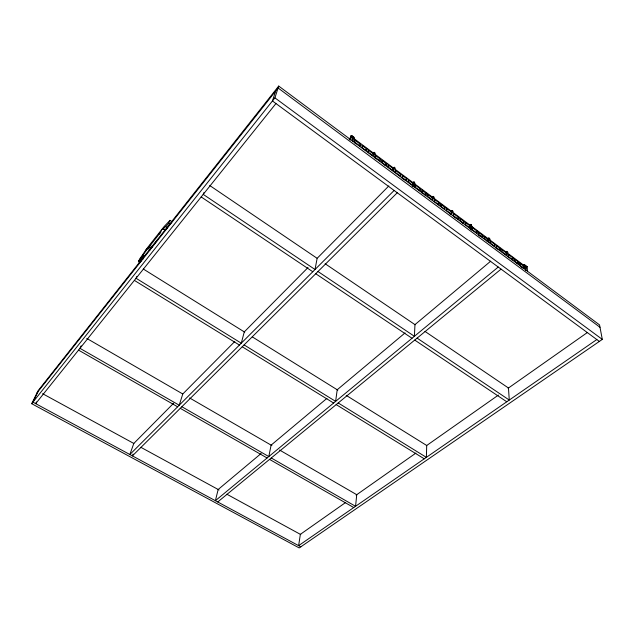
<?xml version="1.0" encoding="UTF-8"?>
<svg xmlns="http://www.w3.org/2000/svg" width="634" height="634" viewBox="0 0 634 634"><rect width="100%" height="100%" fill="white"/><g stroke="black" fill="none" stroke-linecap="round" stroke-linejoin="round"><path stroke-width="0.95" d="M450.211 214.173L451.947 212.366L446.217 208.309M465.443 224.008L465.792 224.856L470.198 228.137L470.523 227.788M421.784 191.516A1.474 0.618 46.3 0 0 422.331 191.175A1.474 0.618 46.3 0 0 421.705 190.01L426.357 193.497A1.466 0.618 46.5 0 0 425.66 193.647A1.466 0.618 46.5 0 0 426.143 194.765L425.802 195.074L422.078 192.308L421.753 191.46M445.147 207.508L440.567 204.093M459.888 219.871L460.236 220.719L463.819 223.382L464.143 223.041A1.442 0.594 47.7 0 1 463.613 221.932A1.442 0.594 47.7 0 1 464.231 221.718L459.753 218.397A1.442 0.594 47.5 0 1 460.411 219.546A1.442 0.594 47.5 0 1 459.919 219.927M439.497 203.086L439.489 203.292A1.458 0.61 46.9 0 0 438.815 203.459A1.458 0.61 46.9 0 0 439.314 204.576L438.982 204.893L434.433 201.509L434.108 200.661A1.466 0.61 46.7 0 0 434.662 200.36A1.466 0.61 46.7 0 0 434.028 199.203L439.497 203.086L437.769 204.711M434.068 198.331C434.758 196.825 432.515 195.288 431.881 197.491M432.951 198.418L427.443 194.313M432.974 197.515L433.022 196.405M408.05 181.292A1.482 0.626 45.8 0 0 408.621 180.959A1.482 0.626 45.8 0 0 408.003 179.794L413.598 183.995A1.474 0.626 46 0 0 412.885 184.129A1.474 0.626 46 0 0 413.36 185.247L413.003 185.548L408.344 182.077L408.027 181.237M446.328 209.767L446.669 210.615L451.479 214.197L451.82 213.856A1.45 0.602 47.3 0 1 451.289 212.755A1.45 0.602 47.3 0 1 451.931 212.548M440.67 205.551L441.002 206.399L444.656 209.117L445.005 208.784A1.45 0.602 47.1 0 1 444.482 207.675A1.45 0.602 47.1 0 1 445.131 207.477M400.775 175.832L400.363 176.133L395.307 172.369L394.998 171.529M413.439 186.753C412.599 178.431 416.395 182.814 414.549 187.577M427.522 195.755L427.847 196.595L432.428 200.003L432.792 199.678A1.466 0.61 46.7 0 1 432.269 198.577A1.466 0.61 46.7 0 1 432.943 198.394M402.178 176.918A1.49 0.634 45.6 0 0 402.756 176.585A1.49 0.634 45.6 0 0 402.138 175.428L406.893 178.772L405.744 180.104M386.399 165.125L385.971 165.419L382.104 162.542L381.803 161.702M401.005 174.604L394.99 170.11A1.49 0.634 45.4 0 1 395.616 171.259A1.49 0.634 45.4 0 1 395.022 171.584M414.739 186.23L415.056 187.078L420.025 190.771L420.405 190.454A1.474 0.618 46.3 0 1 419.89 189.352A1.474 0.618 46.3 0 1 420.588 189.178L414.699 184.597M387.826 166.219A1.498 0.642 45.1 0 0 388.428 165.902A1.498 0.642 45.1 0 0 387.818 164.745L393.88 169.072L392.739 170.419M386.669 163.905L381.827 160.299M402.146 176.854L402.463 177.694L406.251 180.524L406.656 180.214A1.482 0.626 45.8 0 1 406.148 179.113A1.482 0.626 45.8 0 1 406.869 178.947M380.685 159.443L374.892 155.124M360.35 145.717L359.89 145.994L354.628 142.071L354.343 141.239A1.53 0.658 44 0 0 355.032 141.017A1.53 0.658 44 0 0 354.43 139.852L360.675 144.528A1.522 0.658 44.2 0 0 359.866 144.615A1.522 0.658 44.2 0 0 360.31 145.725M375.027 154.284C375.907 152.707 373.363 151.249 372.887 153.602M373.87 153.42L374.092 152.319M387.794 166.163L388.103 167.004L393.199 170.8L393.611 170.498A1.49 0.634 45.4 0 1 393.112 169.397A1.49 0.634 45.4 0 1 393.857 169.246M367.934 149.941L373.759 154.284A1.514 0.65 44.7 0 0 372.982 154.387A1.514 0.65 44.7 0 0 373.426 155.496L373.022 155.774L368.172 152.168L367.878 151.328A1.514 0.65 44.4 0 0 368.552 151.09A1.514 0.65 44.4 0 0 367.942 149.925M366.801 148.879L366.777 149.077A1.514 0.65 44.4 0 0 365.976 149.172A1.514 0.65 44.4 0 0 366.42 150.282L366.008 150.551L362.069 147.619L361.776 146.779A1.522 0.658 44.2 0 0 362.458 146.549A1.522 0.658 44.2 0 0 361.856 145.384L366.801 148.879L365.699 150.068M488.846 239.2C488.021 236.712 490.668 238.883 489.876 239.969M374.852 156.527L375.154 157.359L379.964 160.949L380.4 160.656A1.506 0.642 44.9 0 1 379.909 159.554A1.506 0.642 44.9 0 1 380.677 159.419M354.58 139.028C354.771 134.654 351.712 138.806 352.829 141.644L353.4 138.149L352.995 138.6M350.412 138.172L349.802 139.789M350.507 137.546C350.198 132.498 356.879 140.122 351.355 135.589M350.745 140.106L351.482 135.541M234.802 341.464L182.782 393.991L179.208 405.213L79.963 348.335L81.136 345.815M31.7 403.707L274.91 97.858L278.706 86.066L599.55 324.909L602.3 339.396L299.208 547.934L31.7 403.707L38.08 390.718L278.706 86.066M275.647 91.074L272.438 100.965L599.36 341.425M133.053 454.039L132.403 455.886L397.249 192.768M203.894 192.625L203.221 194.384L315.019 269.505L317.143 258.315L388.84 185.928M171.323 223.057L171.909 221.646L169.967 220.378L164.016 226.663L147.643 247.498A16.048 2.053 -57.8 0 0 143.934 252.792A20.106 2.473 -57.7 0 1 139.726 258.815L138.474 261.668L139.734 262.452M162.827 229.46A16.468 2.156 -57.6 0 1 165.585 226.56A21.184 2.734 -57.3 0 0 168.787 223.2L169.967 220.378M160.045 232.987L160.56 231.798L158.944 234.39M136.841 276.464L136.056 278.271L241.285 343.184L244.28 331.891L308.013 267.54M36.487 401.98L35.678 403.652L275.948 103.54M38.254 391.305L32.928 402.162L300.809 546.833M146.113 250.715L138.474 261.668M146.414 250.319L161.155 231.576M149.909 249.487L150.979 248.132M152.049 246.777L157.929 239.335M37.034 392.858L278.088 87.999L600.002 327.287M527.559 271.693L527.163 267.786L507.802 253.346C508.555 252.253 505.916 250.081 506.788 252.586L453.009 212.461C453.873 211.384 451.226 209.22 451.939 211.661L395.077 169.246C396.068 168.176 393.413 166.029 393.936 168.398L351.347 136.611L349.215 138.973M385.012 165.442L386.685 163.707M392.914 168.533L394.221 167.273M393.223 168.454L394.34 167.313M393.365 168.525L394.483 167.376M392.763 170.221L393.88 169.072M353.534 137.071L351.149 135.779M173.653 403.208L133.798 443.451L129.867 454.515L394.118 190.469M405.197 180.468L406.893 178.772M412.599 183.123L413.891 181.958M412.877 183.107L414.01 181.99M412.48 184.906L413.614 183.789M412.259 186.356L413.392 185.239M425.224 194.392L426.365 193.291M425.034 195.858L426.175 194.757M431.857 197.57L433.077 196.366M450.782 211.677L452.097 210.488M451.051 211.574L452.208 210.512M450.211 213.967L451.947 212.366M471.736 230.134C472.956 225.292 469.326 220.608 470.682 229.349M457.534 218.461L458.691 217.399L453.009 213.373A1.45 0.602 47.3 0 1 453.659 214.514A1.45 0.602 47.3 0 1 453.159 214.886L453.469 215.679L458.255 219.237L458.588 218.896A1.442 0.594 47.5 0 1 458.057 217.795A1.442 0.594 47.5 0 1 458.683 217.581M462.487 223.105L464.239 221.535M463.074 222.796L464.239 221.749M469.374 225.546L470.69 224.373M469.628 225.435L470.793 224.396M469.754 225.49L470.919 224.452M469.889 225.585L471.054 224.547M469.429 227.313L470.594 226.275L465.293 222.534A1.442 0.594 47.7 0 1 465.95 223.675A1.442 0.594 47.7 0 1 465.467 224.064M476.031 232.234L477.204 231.204L471.617 227.043M476.039 232.448L477.204 231.204M487.625 239.058L488.846 238.004M487.609 239.137L488.79 238.13M487.118 241.443L488.885 239.921L483.694 236.252A1.427 0.586 48.3 0 1 484.352 237.393A1.427 0.586 48.3 0 1 483.901 237.79L488.56 241.808L488.862 241.451A1.427 0.579 48.5 0 1 488.307 240.341A1.427 0.579 48.5 0 1 488.885 240.104L488.885 239.921M487.72 241.15L488.901 240.135M493.886 245.532L495.075 244.534L489.908 240.888M493.902 245.746L495.075 244.534M499.235 249.519L500.416 248.52L496.105 245.509A1.419 0.579 48.7 0 1 496.771 246.65A1.419 0.579 48.7 0 1 496.343 247.054M261.129 453.492L218.167 489.488L215.378 500.701L498.237 267.049M326.93 398.366L271.114 445.131L268.808 456.567L181.871 406.743M405.071 332.905L337.209 389.759L335.624 401.37L244.106 344.92M490.676 261.192L414.961 324.624L414.406 336.297L317.991 271.511M505.52 252.491L506.756 251.373M505.663 254.305L506.851 253.315L501.446 249.487M505.678 254.519L506.851 253.315M511.456 259.552L513.239 258.078L507.874 254.282A1.411 0.571 49 0 1 508.539 255.423A1.411 0.571 49 0 1 508.127 255.843M511.472 259.766L513.239 258.078M217.731 501.969L501.058 269.125M516.694 263.451L518.493 261.993L514.261 259.044A1.411 0.563 49.2 0 1 514.935 260.186A1.411 0.563 49.2 0 1 514.531 260.606M517.312 263.181L518.493 261.993M523.121 265.622C526.022 262.064 525.705 269.291 525.824 270.385L525.428 266.494M523.343 265.488L524.651 264.576M524.508 266.486L524.532 266.7A1.403 0.555 49.5 0 0 523.993 266.938A1.403 0.555 49.5 0 0 524.54 268.063L524.302 268.428L520.134 265.321L519.753 264.465A1.403 0.563 49.3 0 0 520.181 264.093A1.403 0.563 49.3 0 0 519.515 262.944L524.508 266.486L522.709 267.928L520.562 266.328M523.335 267.667L524.532 266.7M526.711 268.142L527.02 266.613L524.944 265.321M345.625 502.508L300.365 534.335L298.622 545.652L596.808 339.547M356.134 495.122L415.952 453.056M426.46 445.67L498.403 395.085M508.103 388.262L587.322 332.557M526.553 266.7L527.02 266.613M524.437 264.505L524.429 265.749M42.597 393.682L133.877 443.491M140.827 447.287L219.071 489.979M226.893 494.243L300.785 534.565M271.265 457.978L355.571 506.297L356.736 494.702L279.594 450.045M78.537 350.119L177.623 406.798M180.278 408.32L267.096 457.978M269.553 459.388L353.748 507.549M86.755 338.405L182.75 393.976M189.606 397.946L271.883 445.575M134.36 280.387L239.422 345.047M242.228 346.774L333.619 403.026M336.194 404.611L424.257 458.81M338.207 402.962L426.373 457.352L426.714 445.496L346.204 395.362M143.268 268.99L244.74 332.176M252.284 336.876L337.819 390.14M139.496 260.273L140.756 261.065M139.147 260.748L140.407 261.533M138.806 261.208L140.066 262M141.976 256.715L143.236 257.499M141.612 257.245L142.872 258.038M141.255 257.769L143.149 258.957M140.899 258.284L142.159 259.076M140.542 258.799L141.802 259.583M140.193 259.298L141.453 260.091M139.837 259.789L141.731 260.978M143.015 255.145L144.275 255.946M142.333 256.176L143.593 256.968M152.635 247.141L150.147 245.564L150.67 244.367L149.077 246.927L151.566 248.504M165.585 226.56L167.519 227.812A21.16 2.782 -57.3 0 0 167.741 227.63M168.787 223.2L170.086 224.04M201.176 196.936L312.784 271.74M315.756 273.737L412.021 338.263M414.731 340.078L506.78 401.774M417.109 338.12L509.276 400.054L508.468 388.008L424.986 331.416M209.727 185.508L316.945 258.189M325.131 263.736L415.159 324.759M274.91 97.858L602.3 339.396M354.366 142.634L355.936 143.799M374.702 157.763L376.144 158.841M402.035 178.114L403.612 179.287M421.547 192.633L423.1 193.79M454.11 216.868L455.529 217.93M478.686 235.159L480.152 236.252M495.756 247.87L497.199 248.94M525.055 265.274L527.044 266.692M351.26 135.668L353.304 137.198M518.533 263.554L518.263 263.926L514.871 261.406L514.499 260.55M506.867 254.86L506.59 255.233L502.033 251.841L501.66 250.985A1.419 0.571 48.8 0 0 502.112 250.636A1.419 0.571 48.8 0 0 501.454 249.479M500.416 250.058L500.131 250.422L496.676 247.854L496.311 246.998M500.416 248.52L500.432 248.734A1.419 0.571 48.8 0 0 499.861 248.948A1.419 0.571 48.8 0 0 500.392 250.073M482.601 236.791L482.3 237.148L478.781 234.525L478.424 233.677A1.434 0.586 48.1 0 0 478.908 233.336A1.434 0.586 48.1 0 0 478.258 232.179L482.656 235.476A1.427 0.586 48.3 0 0 482.054 235.682A1.427 0.586 48.3 0 0 482.577 236.807M477.148 232.726L476.831 233.074L472.14 229.579L471.783 228.731M508.103 255.779L508.468 256.635L513.001 260.003L513.271 259.631A1.411 0.563 49.2 0 1 512.708 258.529A1.411 0.563 49.2 0 1 513.247 258.268M490.098 242.378L490.462 243.226L494.766 246.428L495.059 246.063A1.419 0.579 48.6 0 1 494.504 244.962A1.419 0.579 48.6 0 1 495.075 244.716M470.491 227.804A1.434 0.594 47.9 0 1 469.976 226.679A1.434 0.594 47.9 0 1 470.586 226.465M440.582 204.085A1.458 0.61 46.9 0 1 441.216 205.242A1.458 0.61 46.9 0 1 440.693 205.606M446.225 208.293A1.45 0.602 47.1 0 1 446.867 209.458A1.45 0.602 47.1 0 1 446.352 209.822M427.459 194.305A1.466 0.618 46.5 0 1 428.085 195.462A1.466 0.618 46.5 0 1 427.546 195.811M414.699 184.787A1.474 0.626 46 0 1 415.325 185.952A1.474 0.626 46 0 1 414.763 186.285M518.501 263.57A1.411 0.563 49.3 0 1 517.962 262.444A1.411 0.563 49.3 0 1 518.501 262.183M489.916 240.872A1.427 0.579 48.5 0 1 490.573 242.029A1.427 0.579 48.5 0 1 490.13 242.434M506.843 254.876A1.411 0.571 49 0 1 506.304 253.758A1.411 0.571 49 0 1 506.859 253.505M477.117 232.741A1.434 0.586 48.1 0 1 476.602 231.616A1.434 0.586 48.1 0 1 477.204 231.394M471.633 227.241A1.434 0.594 47.9 0 1 472.282 228.398A1.434 0.594 47.9 0 1 471.815 228.787M400.736 175.84A1.49 0.634 45.6 0 1 400.268 174.73A1.49 0.634 45.6 0 1 400.997 174.572M381.842 160.291A1.506 0.642 44.9 0 1 382.453 161.448A1.506 0.642 44.9 0 1 381.834 161.757M374.9 155.116A1.514 0.65 44.7 0 1 375.51 156.281A1.514 0.65 44.7 0 1 374.884 156.582M386.368 165.133A1.498 0.642 45.1 0 1 385.908 164.024A1.498 0.642 45.1 0 1 386.661 163.881M165.022 230.38A16.452 2.195 -57.6 0 1 165.799 229.492M166.045 229.223A16.452 2.195 -57.6 0 1 166.512 228.739M166.726 228.517A16.452 2.195 -57.6 0 1 167.146 228.137M167.336 227.963A16.452 2.195 -57.6 0 1 167.519 227.82M146.145 250.588A2.259 1.696 24.3 0 1 147.381 248.702A2.259 1.696 24.3 0 1 150.107 249.907M161.377 230.641A2.306 1.775 24.5 0 1 163.025 229.128A2.306 1.775 24.5 0 1 165.529 230.404"/></g></svg>
